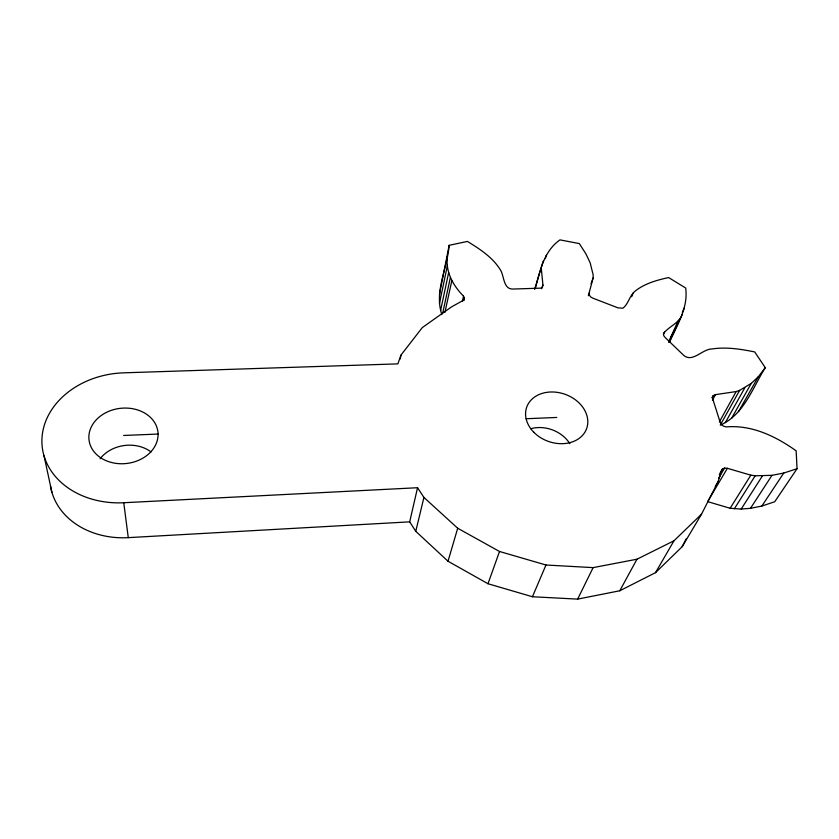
<?xml version="1.0" encoding="UTF-8"?>
<svg xmlns="http://www.w3.org/2000/svg" width="839" height="839" viewBox="0 0 839 839"><rect width="100%" height="100%" fill="white"/><g stroke="black" fill="none" stroke-linecap="round" stroke-linejoin="round"><path stroke-width="1.26" d="M535.292 288.543C540.064 270.84 543.819 251.228 559.97 239.881L579.319 243.583L585.958 253.944L590.142 262.764L593.152 274.814L593.163 277.803L588.359 295.727M669.449 342.375C677.052 325.102 688.42 307.819 685.683 288.029L668.599 277.552C656.906 280.142 644.876 283.425 635.312 290.976C629.554 295.37 628.642 303.812 622.937 308.186L617.944 307.85L593.215 298.306L590.876 297.111L589.418 295.255L589.23 293.262M441.859 314.562C434.004 291.573 447.46 268.375 449.138 245.324L467.417 241.422C479.572 248.889 492.231 257.007 500.023 269.298C504.365 275.087 502.886 289.182 512.744 289.056L540.767 288.144L542.455 286.865L542.927 284.987L541.312 268.511M439.437 294.479L449.138 245.324M400.266 358.935L400.958 355.117L422.3 327.588L451.581 306.843L463.757 300.1L464.345 298.17L463.548 296.146C452.976 285.533 445.404 271.668 447.376 256.294M439.458 303.435L447.439 265.376M440.59 310.524L448.655 272.56M442.73 313.052L450.333 277.688M444.964 312.244L451.812 280.719M682.243 314.31C679.191 323.466 668.673 326.329 663.46 333.649L663.743 335.726L665.296 337.645L683.837 355.474C692.699 362.815 702.411 349.014 711.881 348.972C726.186 346.79 740.68 349.076 754.712 351.94L765.273 367.671L758.33 376.742L751.283 383.371L739.61 390.387L736.16 391.561L715.436 394.645L713.286 395.557L712.259 397.371L720.124 422.185L721.257 424.44L723.501 426.17L726.238 426.915C751.996 424.723 775.739 436.353 796.148 450.816L797.05 468.707L783.741 473.06L771.995 475.325L755.194 475.776L750.832 475.178L727.392 468.298L724.602 468.078L722.379 469.095L717.932 481.964L701.488 514.234L682.212 546.65L655.49 572.67L619.78 590.771L577.641 599.119L532.44 596.749L487.983 583.734L448.016 561.239L415.766 531.318L409.694 521.848L417.549 487.721L123.753 502.739A81.005 64.802 -6.5 0 1 41.898 441.22A81.005 64.802 -6.5 0 1 123.543 372.841L397.885 363.874L400.958 355.117M462.383 301.159L463.548 296.146M463.757 300.666L464.345 298.17M415.766 531.318L423.926 497.443L417.549 487.721M448.016 561.239L457.706 528.245L423.926 497.443M534.611 289.403L543.263 260.971M545.329 258.559L546.43 254.909M541.774 288.71L542.927 284.987M591.044 283.802L593.163 277.803M487.983 583.734L499.52 551.485L457.706 528.245M631.683 296.681L633.099 293.126M532.44 596.749L545.979 565.014L593.121 567.625L636.969 559.214L673.969 540.788L701.488 514.234M663.481 334.3L664.519 331.971M668.484 342.113L678.038 321.117M670.571 338.243L672.165 334.73M682.306 312.465L684.435 307.777M669.26 342.05L679.894 318.705M577.641 599.119L593.121 567.625M682.212 546.65L686.25 538.743M712.101 397.801L713.286 395.557M712.447 400.255L715.436 394.645M619.78 590.771L636.969 559.214M719.411 421.849L736.16 391.561M739.61 390.387L720.271 425.153C743.91 414.76 752.541 387.922 765.273 367.671M725.336 422.594L744.833 387.796M731.618 418.21L751.283 383.371M738.488 411.666L758.33 376.742M655.49 572.67L673.969 540.788M720.418 472.43L722.379 469.095M719.359 474.413L721.309 471.088M718.708 478.083L724.602 468.078M715.321 486.379L717.932 481.964M727.392 468.298L707.623 501.628L730.119 508.266L741.183 509.063L750.486 508.329L761.833 506.064L774.712 501.753L797.05 468.707M730.119 508.266L750.832 475.178M734.314 508.843L755.194 475.776M741.183 509.063L762.336 476.038M750.486 508.329L771.995 475.325M761.833 506.064L783.741 473.06M50.455 485.98A77.618 63.303 -7.7 0 0 128.273 537.642L409.694 521.848M123.637 435.472L158.078 434.046A34.693 27.75 -6.5 0 1 106.658 460.905A34.693 27.75 -6.5 0 1 105.672 412.778A34.693 27.75 -6.5 0 1 158.078 434.046M526.105 418.734L556.729 417.455M499.52 551.485L545.979 565.014M44.047 455.923L51.903 492.294M123.753 502.739L128.273 537.642M100.103 458.755A33.245 27.11 -7.6 0 1 151.062 451.959M530.751 428.729A30.571 24.551 20.2 0 1 569.849 443.695M533.719 432.169A31.83 25.002 19.7 0 0 586.356 429.316A31.83 25.002 19.7 0 0 549.975 392.023A31.83 25.002 19.7 0 0 533.719 432.169"/></g></svg>
